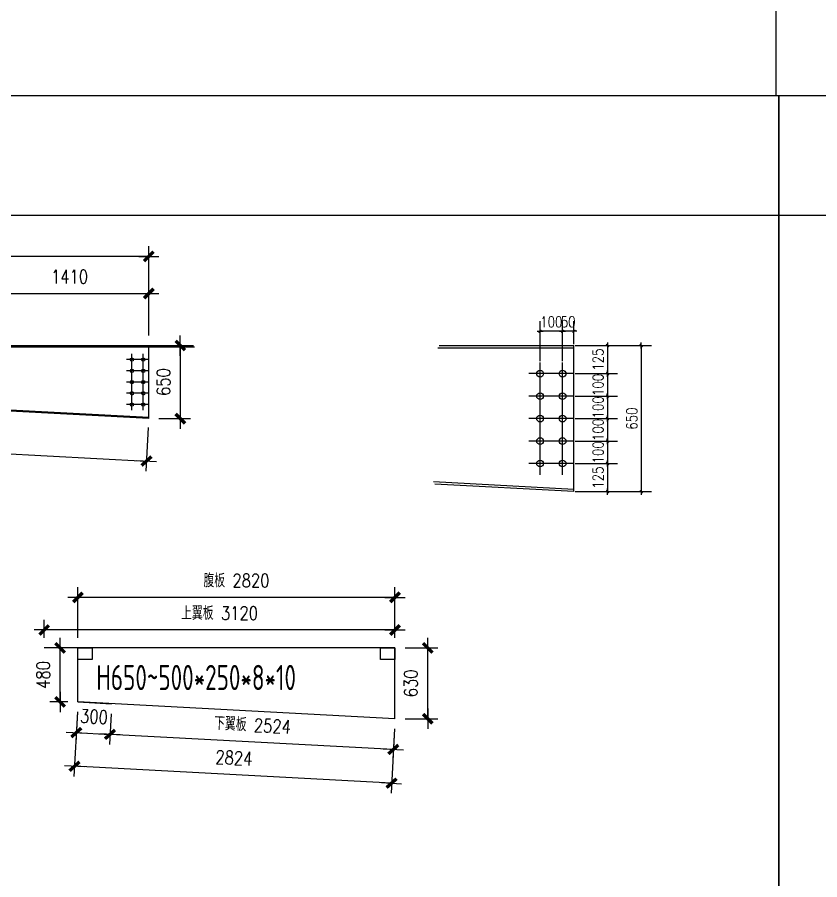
# Model space of a CAD drawing. Header units: millimetres. Extents: x 2287919 to 2522484, y -1845182 to -1736911.
# Drawn here: x 2497890 to 2505028, y -1806227 to -1798552 of the extents above; entities that cross this region are included whole.
import ezdxf

# ---------------------------------------------------------------- set-up
doc = ezdxf.new("R2010")
doc.units = ezdxf.units.MM
doc.header["$LTSCALE"] = 1000
doc.header["$PDMODE"] = 34
doc.styles.add('DIM_FONT', font='simplex.shx', dxfattribs={"width": 0.8, "bigfont": 'hztxt.shx'})
doc.styles.add('TSSD_Label', font='Tssdeng.shx', dxfattribs={"width": 0.7, "bigfont": 'hztxt.shx'})
doc.dimstyles.new('WGH(1)', dxfattribs={"dimscale": 1.2, "dimtxt": 100, "dimasz": 0.5, "dimexe": 75, "dimexo": 75, "dimgap": 75, "dimtad": 1, "dimdec": 0, "dimzin": 0, "dimdsep": 46, "dimtxsty": 'DIM_FONT', "dimblk1": '_DIMX', "dimblk2": '_DIMX', "dimsah": 1, "dimcen": 0.09, "dimclrd": 3, "dimclre": 3, "dimclrt": 7, "dimadec": 0, "dimazin": 0, "dimtfac": 1, "dimtdec": 0, "dimtix": 1, "dimtmove": 2, "dimatfit": 3, "dimldrblk": '_DIMX', "dimfxl": 1, "dimtolj": 1, "dimtzin": 0, "dimarcsym": 0})

# ---------------------------------------------------------------- blocks, each defined once
blk = doc.blocks.new('_DIMX')
blk.add_line((-150, 0), (150, 0))
at = {"const_width": 50}
blk.add_lwpolyline([(-70, -70), (70, 70)], dxfattribs=at)
blk = doc.blocks.new('*D1197')
at = {"color": 3, "lineweight": -2}
for p, q in [((2497650, -1801393.5), (2497650, -1800920)), ((2499060, -1801383.5), (2499060, -1800920)), ((2497650.6, -1801010), (2499059.4, -1801010))]:
    blk.add_line(p, q, dxfattribs=at)
at = {"layer": 'Defpoints', "color": 0}
for p in [(2499060, -1801010), (2497650, -1801483.5), (2499060, -1801473.5)]:
    blk.add_point(p, dxfattribs=at)
at = {"color": 3, "lineweight": -2, "xscale": 0.6, "yscale": 0.6, "zscale": 0.6, "rotation": 180}
blk.add_blockref('_DIMX', (2497650, -1801010), dxfattribs=at)
at = {"color": 3, "lineweight": -2, "xscale": 0.6, "yscale": 0.6, "zscale": 0.6}
blk.add_blockref('_DIMX', (2499060, -1801010), dxfattribs=at)
at = {"color": 7, "insert": (2498355, -1800860), "char_height": 120, "attachment_point": 5, "style": 'DIM_FONT'}
blk.add_mtext('\\A1;1410', dxfattribs=at)
blk = doc.blocks.new('*D1198')
at = {"color": 3, "lineweight": -2}
for p, q in [((2488420, -1801383.5), (2488420, -1800590)), ((2499060, -1801383.5), (2499060, -1800590)), ((2499059.4, -1800680), (2488420.6, -1800680))]:
    blk.add_line(p, q, dxfattribs=at)
at = {"layer": 'Defpoints', "color": 0}
for p in [(2488420, -1800680), (2488420, -1801473.5), (2499060, -1801473.5)]:
    blk.add_point(p, dxfattribs=at)
at = {"color": 3, "lineweight": -2, "xscale": 0.6, "yscale": 0.6, "zscale": 0.6, "rotation": 180}
blk.add_blockref('_DIMX', (2488420, -1800680), dxfattribs=at)
at = {"color": 3, "lineweight": -2, "xscale": 0.6, "yscale": 0.6, "zscale": 0.6}
blk.add_blockref('_DIMX', (2499060, -1800680), dxfattribs=at)
at = {"color": 7, "insert": (2493740, -1800530), "char_height": 120, "attachment_point": 5, "style": 'DIM_FONT'}
blk.add_mtext('\\A1;10640', dxfattribs=at)
blk = doc.blocks.new('*D1201')
at = {"color": 3, "lineweight": -2}
for p, q in [((2496235.2, -1802053.4), (2496214.6, -1802440.9)), ((2499055.2, -1802203.4), (2499034.6, -1802590.9)), ((2496220, -1802351.1), (2499038.8, -1802501))]:
    blk.add_line(p, q, dxfattribs=at)
at = {"layer": 'Defpoints', "color": 0}
for p in [(2496240, -1801963.5), (2499060, -1802113.5), (2499039.4, -1802501)]:
    blk.add_point(p, dxfattribs=at)
at = {"color": 3, "lineweight": -2, "xscale": 0.6, "yscale": 0.6, "zscale": 0.6}
for p, rotation in [((2496219.4, -1802351), 176.955221555815), ((2499039.4, -1802501), 356.9552215558149)]:
    blk.add_blockref('_DIMX', p, dxfattribs=dict(at, rotation=rotation))
at = {"color": 7, "insert": (2497637.4, -1802276.2), "char_height": 120, "attachment_point": 5, "rotation": 356.95522, "style": 'DIM_FONT'}
blk.add_mtext('\\A1;2824', dxfattribs=at)
blk = doc.blocks.new('*D1202')
at = {"color": 3, "lineweight": -2}
for p, q in [((2499150, -1801473.5), (2499430, -1801473.5)), ((2499340, -1801474.1), (2499340, -1802122.9)), ((2499150, -1802123.5), (2499430, -1802123.5))]:
    blk.add_line(p, q, dxfattribs=at)
at = {"layer": 'Defpoints', "color": 0}
for p in [(2499060, -1801473.5), (2499060, -1802123.5), (2499340, -1802123.5)]:
    blk.add_point(p, dxfattribs=at)
at = {"color": 3, "lineweight": -2, "xscale": 0.6, "yscale": 0.6, "zscale": 0.6}
for p, rotation in [((2499340, -1801473.5), 90), ((2499340, -1802123.5), 270)]:
    blk.add_blockref('_DIMX', p, dxfattribs=dict(at, rotation=rotation))
at = {"color": 7, "insert": (2499190, -1801798.5), "char_height": 120, "attachment_point": 5, "rotation": 90, "style": 'DIM_FONT'}
blk.add_mtext('\\A1;650', dxfattribs=at)
blk = doc.blocks.new('*D1216')
at = {"color": 3, "lineweight": -2}
for p, q in [((2501339.4, -1804164.6), (2501630.6, -1804164.6)), ((2501540.6, -1804794), (2501540.6, -1804165.2)), ((2501339.4, -1804794.6), (2501630.6, -1804794.6))]:
    blk.add_line(p, q, dxfattribs=at)
at = {"layer": 'Defpoints', "color": 0}
for p in [(2501249.4, -1804164.6), (2501540.6, -1804164.6), (2501249.4, -1804794.6)]:
    blk.add_point(p, dxfattribs=at)
at = {"color": 3, "lineweight": -2, "xscale": 0.6, "yscale": 0.6, "zscale": 0.6}
for p, rotation in [((2501540.6, -1804164.6), 90), ((2501540.6, -1804794.6), 270)]:
    blk.add_blockref('_DIMX', p, dxfattribs=dict(at, rotation=rotation))
at = {"color": 7, "insert": (2501390.6, -1804479.6), "char_height": 120, "attachment_point": 5, "rotation": 90, "style": 'DIM_FONT'}
blk.add_mtext('\\A1;630', dxfattribs=at)
blk = doc.blocks.new('*D1217')
at = {"color": 3, "lineweight": -2}
for p, q in [((2498429.4, -1804074.6), (2498429.4, -1803624.6)), ((2501249.4, -1804074.6), (2501249.4, -1803624.6)), ((2501248.8, -1803714.6), (2498430, -1803714.6))]:
    blk.add_line(p, q, dxfattribs=at)
at = {"layer": 'Defpoints', "color": 0}
for p in [(2498429.4, -1803714.6), (2498429.4, -1804164.6), (2501249.4, -1804164.6)]:
    blk.add_point(p, dxfattribs=at)
at = {"color": 3, "lineweight": -2, "xscale": 0.6, "yscale": 0.6, "zscale": 0.6}
for p, rotation in [((2498429.4, -1803714.6), 180.0000000000047), ((2501249.4, -1803714.6), 4.716227408607665e-12)]:
    blk.add_blockref('_DIMX', p, dxfattribs=dict(at, rotation=rotation))
at = {"color": 7, "insert": (2499839.4, -1803564.6), "char_height": 120, "attachment_point": 5, "style": 'DIM_FONT'}
blk.add_mtext('\\A1;腹板 2820', dxfattribs=at)
blk = doc.blocks.new('*D1218')
at = {"color": 3, "lineweight": -2}
for p, q in [((2498724.2, -1804750.4), (2498709.7, -1805023.4)), ((2501244.6, -1804884.4), (2501230.1, -1805157.5)), ((2501234.3, -1805067.6), (2498715.1, -1804933.6))]:
    blk.add_line(p, q, dxfattribs=at)
at = {"layer": 'Defpoints', "color": 0}
for p in [(2498729, -1804660.5), (2501249.4, -1804794.6), (2498714.5, -1804933.5)]:
    blk.add_point(p, dxfattribs=at)
at = {"color": 3, "lineweight": -2, "xscale": 0.6, "yscale": 0.6, "zscale": 0.6}
for p, rotation in [((2498714.5, -1804933.5), 176.9552215558072), ((2501234.9, -1805067.6), 356.9552215558072)]:
    blk.add_blockref('_DIMX', p, dxfattribs=dict(at, rotation=rotation))
at = {"color": 7, "insert": (2499982.7, -1804850.8), "char_height": 120, "attachment_point": 5, "rotation": 356.95522, "style": 'DIM_FONT'}
blk.add_mtext('\\A1;下翼板 2524', dxfattribs=at)
blk = doc.blocks.new('*D1219')
at = {"color": 3, "lineweight": -2}
for p, q in [((2498339.4, -1804164.6), (2498180.6, -1804164.6)), ((2498270.6, -1804644), (2498270.6, -1804165.2)), ((2498339.4, -1804644.6), (2498180.6, -1804644.6))]:
    blk.add_line(p, q, dxfattribs=at)
at = {"layer": 'Defpoints', "color": 0}
for p in [(2498270.6, -1804164.6), (2498429.4, -1804164.6), (2498429.4, -1804644.6)]:
    blk.add_point(p, dxfattribs=at)
at = {"color": 3, "lineweight": -2, "xscale": 0.6, "yscale": 0.6, "zscale": 0.6}
for p, rotation in [((2498270.6, -1804164.6), 90), ((2498270.6, -1804644.6), 270)]:
    blk.add_blockref('_DIMX', p, dxfattribs=dict(at, rotation=rotation))
at = {"color": 7, "insert": (2498120.6, -1804404.6), "char_height": 120, "attachment_point": 5, "rotation": 90, "style": 'DIM_FONT'}
blk.add_mtext('\\A1;480', dxfattribs=at)
blk = doc.blocks.new('*D1208')
at = {"color": 3, "lineweight": -2}
for p, q in [((2498129.4, -1804074.6), (2498129.4, -1803914.6)), ((2501249.4, -1804074.6), (2501249.4, -1803914.6)), ((2501248.8, -1804004.6), (2498130, -1804004.6))]:
    blk.add_line(p, q, dxfattribs=at)
at = {"layer": 'Defpoints', "color": 0}
for p in [(2498129.4, -1804004.6), (2498129.4, -1804164.6), (2501249.4, -1804164.6)]:
    blk.add_point(p, dxfattribs=at)
at = {"color": 3, "lineweight": -2, "xscale": 0.6, "yscale": 0.6, "zscale": 0.6, "rotation": 180}
blk.add_blockref('_DIMX', (2498129.4, -1804004.6), dxfattribs=at)
at = {"color": 3, "lineweight": -2, "xscale": 0.6, "yscale": 0.6, "zscale": 0.6}
blk.add_blockref('_DIMX', (2501249.4, -1804004.6), dxfattribs=at)
at = {"color": 7, "insert": (2499689.4, -1803854.6), "char_height": 120, "attachment_point": 5, "style": 'DIM_FONT'}
blk.add_mtext('\\A1;上翼板 3120', dxfattribs=at)
blk = doc.blocks.new('*D1225')
at = {"color": 3, "lineweight": -2}
for p, q in [((2498424.6, -1804734.4), (2498394.2, -1805307.5)), ((2501244.6, -1804884.4), (2501214.2, -1805457.5)), ((2501218.3, -1805367.6), (2498399.5, -1805217.6))]:
    blk.add_line(p, q, dxfattribs=at)
at = {"layer": 'Defpoints', "color": 0}
for p in [(2498429.4, -1804644.6), (2501249.4, -1804794.6), (2498398.9, -1805217.6)]:
    blk.add_point(p, dxfattribs=at)
at = {"color": 3, "lineweight": -2, "xscale": 0.6, "yscale": 0.6, "zscale": 0.6}
for p, rotation in [((2498398.9, -1805217.6), 176.9552215558065), ((2501218.9, -1805367.6), 356.9552215558065)]:
    blk.add_blockref('_DIMX', p, dxfattribs=dict(at, rotation=rotation))
at = {"color": 7, "insert": (2499816.9, -1805142.8), "char_height": 120, "attachment_point": 5, "rotation": 356.95522, "style": 'DIM_FONT'}
blk.add_mtext('\\A1;2824', dxfattribs=at)
blk = doc.blocks.new('*D1226')
at = {"color": 3, "lineweight": -2}
for p, q in [((2498424.6, -1804734.4), (2498410.1, -1805007.5)), ((2498724.2, -1804750.4), (2498709.7, -1805023.4)), ((2498414.3, -1804917.6), (2498413.7, -1804917.5)), ((2498414.9, -1804917.6), (2498714.5, -1804933.5)), ((2498715.1, -1804933.6), (2498715.7, -1804933.6))]:
    blk.add_line(p, q, dxfattribs=at)
at = {"layer": 'Defpoints', "color": 0}
for p in [(2498429.4, -1804644.6), (2498729, -1804660.5), (2498714.5, -1804933.5)]:
    blk.add_point(p, dxfattribs=at)
at = {"color": 3, "lineweight": -2, "xscale": 0.6, "yscale": 0.6, "zscale": 0.6}
for p, rotation in [((2498414.9, -1804917.6), 356.9552215558013), ((2498714.5, -1804933.5), 176.9552215558013)]:
    blk.add_blockref('_DIMX', p, dxfattribs=dict(at, rotation=rotation))
at = {"color": 7, "insert": (2498572.7, -1804775.8), "char_height": 120, "attachment_point": 5, "rotation": 356.95522, "style": 'DIM_FONT'}
blk.add_mtext('\\A1;300', dxfattribs=at)
blk = doc.blocks.new('*D1262')
at = {"color": 3, "lineweight": -2}
for p, q in [((2502740, -1801611.5), (2502740, -1801256.5)), ((2502840, -1801461.5), (2502840, -1801256.5)), ((2502739.8, -1801346.5), (2502739.6, -1801346.5)), ((2502840, -1801346.5), (2502740, -1801346.5)), ((2502840.2, -1801346.5), (2502840.4, -1801346.5))]:
    blk.add_line(p, q, dxfattribs=at)
at = {"layer": 'Defpoints', "color": 0}
for p in [(2502740, -1801346.5), (2502840, -1801473.5), (2502740, -1801623.5)]:
    blk.add_point(p, dxfattribs=at)
at = {"color": 3, "lineweight": -2, "xscale": 0.18, "yscale": 0.18, "zscale": 0.18}
blk.add_blockref('_DIMX', (2502740, -1801346.5), dxfattribs=at)
at = {"color": 3, "lineweight": -2, "xscale": 0.18, "yscale": 0.18, "zscale": 0.18, "rotation": 180}
blk.add_blockref('_DIMX', (2502840, -1801346.5), dxfattribs=at)
at = {"color": 7, "insert": (2502790, -1801262.5), "char_height": 96, "attachment_point": 5, "style": 'DIM_FONT'}
blk.add_mtext('\\A1;50', dxfattribs=at)
blk = doc.blocks.new('*D1263')
at = {"color": 3, "lineweight": -2}
for p, q in [((2502540, -1801611.5), (2502540, -1801256.5)), ((2502740, -1801611.5), (2502740, -1801256.5)), ((2502539.8, -1801346.5), (2502539.6, -1801346.5)), ((2502740, -1801346.5), (2502540, -1801346.5)), ((2502740.2, -1801346.5), (2502740.4, -1801346.5))]:
    blk.add_line(p, q, dxfattribs=at)
at = {"layer": 'Defpoints', "color": 0}
for p in [(2502540, -1801346.5), (2502540, -1801623.5), (2502740, -1801623.5)]:
    blk.add_point(p, dxfattribs=at)
at = {"color": 3, "lineweight": -2, "xscale": 0.18, "yscale": 0.18, "zscale": 0.18}
blk.add_blockref('_DIMX', (2502540, -1801346.5), dxfattribs=at)
at = {"color": 3, "lineweight": -2, "xscale": 0.18, "yscale": 0.18, "zscale": 0.18, "rotation": 180}
blk.add_blockref('_DIMX', (2502740, -1801346.5), dxfattribs=at)
at = {"color": 7, "insert": (2502640, -1801262.5), "char_height": 96, "attachment_point": 5, "style": 'DIM_FONT'}
blk.add_mtext('\\A1;100', dxfattribs=at)
blk = doc.blocks.new('*D1264')
at = {"color": 3, "lineweight": -2}
for p, q in [((2502852, -1801473.5), (2503230, -1801473.5)), ((2503140, -1801473.3), (2503140, -1801473.1)), ((2503140, -1801473.5), (2503140, -1801723.5)), ((2502852, -1801723.5), (2503230, -1801723.5)), ((2503140, -1801723.7), (2503140, -1801723.9))]:
    blk.add_line(p, q, dxfattribs=at)
at = {"layer": 'Defpoints', "color": 0}
for p in [(2502840, -1801473.5), (2502840, -1801723.5), (2503140, -1801723.5)]:
    blk.add_point(p, dxfattribs=at)
at = {"color": 3, "lineweight": -2, "xscale": 0.18, "yscale": 0.18, "zscale": 0.18}
for p, rotation in [((2503140, -1801473.5), 270), ((2503140, -1801723.5), 90)]:
    blk.add_blockref('_DIMX', p, dxfattribs=dict(at, rotation=rotation))
at = {"color": 7, "insert": (2503056, -1801598.5), "char_height": 96, "attachment_point": 5, "rotation": 90, "style": 'DIM_FONT'}
blk.add_mtext('\\A1;125', dxfattribs=at)
blk = doc.blocks.new('*D1265')
at = {"color": 3, "lineweight": -2}
for p, q in [((2502852, -1801723.5), (2503230, -1801723.5)), ((2503140, -1801723.3), (2503140, -1801723.1)), ((2503140, -1801723.5), (2503140, -1801923.5)), ((2502852, -1801923.5), (2503230, -1801923.5)), ((2503140, -1801923.7), (2503140, -1801923.9))]:
    blk.add_line(p, q, dxfattribs=at)
at = {"layer": 'Defpoints', "color": 0}
for p in [(2502840, -1801723.5), (2502840, -1801923.5), (2503140, -1801923.5)]:
    blk.add_point(p, dxfattribs=at)
at = {"color": 3, "lineweight": -2, "xscale": 0.18, "yscale": 0.18, "zscale": 0.18}
for p, rotation in [((2503140, -1801723.5), 270), ((2503140, -1801923.5), 90)]:
    blk.add_blockref('_DIMX', p, dxfattribs=dict(at, rotation=rotation))
at = {"color": 7, "insert": (2503056, -1801823.5), "char_height": 96, "attachment_point": 5, "rotation": 90, "style": 'DIM_FONT'}
blk.add_mtext('\\A1;100', dxfattribs=at)
blk = doc.blocks.new('*D1266')
at = {"color": 3, "lineweight": -2}
for p, q in [((2502852, -1801923.5), (2503230, -1801923.5)), ((2503140, -1801923.3), (2503140, -1801923.1)), ((2503140, -1801923.5), (2503140, -1802123.5)), ((2502852, -1802123.5), (2503230, -1802123.5)), ((2503140, -1802123.7), (2503140, -1802123.9))]:
    blk.add_line(p, q, dxfattribs=at)
at = {"layer": 'Defpoints', "color": 0}
for p in [(2502840, -1801923.5), (2502840, -1802123.5), (2503140, -1802123.5)]:
    blk.add_point(p, dxfattribs=at)
at = {"color": 3, "lineweight": -2, "xscale": 0.18, "yscale": 0.18, "zscale": 0.18}
for p, rotation in [((2503140, -1801923.5), 270), ((2503140, -1802123.5), 90)]:
    blk.add_blockref('_DIMX', p, dxfattribs=dict(at, rotation=rotation))
at = {"color": 7, "insert": (2503056, -1802023.5), "char_height": 96, "attachment_point": 5, "rotation": 90, "style": 'DIM_FONT'}
blk.add_mtext('\\A1;100', dxfattribs=at)
blk = doc.blocks.new('*D1267')
at = {"color": 3, "lineweight": -2}
for p, q in [((2502852, -1802123.5), (2503230, -1802123.5)), ((2503140, -1802123.3), (2503140, -1802123.1)), ((2503140, -1802123.5), (2503140, -1802323.5)), ((2502852, -1802323.5), (2503230, -1802323.5)), ((2503140, -1802323.7), (2503140, -1802323.9))]:
    blk.add_line(p, q, dxfattribs=at)
at = {"layer": 'Defpoints', "color": 0}
for p in [(2502840, -1802123.5), (2502840, -1802323.5), (2503140, -1802323.5)]:
    blk.add_point(p, dxfattribs=at)
at = {"color": 3, "lineweight": -2, "xscale": 0.18, "yscale": 0.18, "zscale": 0.18}
for p, rotation in [((2503140, -1802123.5), 270), ((2503140, -1802323.5), 90)]:
    blk.add_blockref('_DIMX', p, dxfattribs=dict(at, rotation=rotation))
at = {"color": 7, "insert": (2503056, -1802223.5), "char_height": 96, "attachment_point": 5, "rotation": 90, "style": 'DIM_FONT'}
blk.add_mtext('\\A1;100', dxfattribs=at)
blk = doc.blocks.new('*D1268')
at = {"color": 3, "lineweight": -2}
for p, q in [((2502852, -1802323.5), (2503230, -1802323.5)), ((2503140, -1802323.3), (2503140, -1802323.1)), ((2503140, -1802323.5), (2503140, -1802523.5)), ((2502852, -1802523.5), (2503230, -1802523.5)), ((2503140, -1802523.7), (2503140, -1802523.9))]:
    blk.add_line(p, q, dxfattribs=at)
at = {"layer": 'Defpoints', "color": 0}
for p in [(2502840, -1802323.5), (2502840, -1802523.5), (2503140, -1802523.5)]:
    blk.add_point(p, dxfattribs=at)
at = {"color": 3, "lineweight": -2, "xscale": 0.18, "yscale": 0.18, "zscale": 0.18}
for p, rotation in [((2503140, -1802323.5), 270), ((2503140, -1802523.5), 90)]:
    blk.add_blockref('_DIMX', p, dxfattribs=dict(at, rotation=rotation))
at = {"color": 7, "insert": (2503056, -1802423.5), "char_height": 96, "attachment_point": 5, "rotation": 90, "style": 'DIM_FONT'}
blk.add_mtext('\\A1;100', dxfattribs=at)
blk = doc.blocks.new('*D1269')
at = {"color": 3, "lineweight": -2}
for p, q in [((2502852, -1802523.5), (2503230, -1802523.5)), ((2503140, -1802523.3), (2503140, -1802523.1)), ((2503140, -1802523.5), (2503140, -1802773.5)), ((2502852, -1802773.5), (2503230, -1802773.5)), ((2503140, -1802773.7), (2503140, -1802773.9))]:
    blk.add_line(p, q, dxfattribs=at)
at = {"layer": 'Defpoints', "color": 0}
for p in [(2502840, -1802523.5), (2502840, -1802773.5), (2503140, -1802773.5)]:
    blk.add_point(p, dxfattribs=at)
at = {"color": 3, "lineweight": -2, "xscale": 0.18, "yscale": 0.18, "zscale": 0.18}
for p, rotation in [((2503140, -1802523.5), 270), ((2503140, -1802773.5), 90)]:
    blk.add_blockref('_DIMX', p, dxfattribs=dict(at, rotation=rotation))
at = {"color": 7, "insert": (2503056, -1802648.5), "char_height": 96, "attachment_point": 5, "rotation": 90, "style": 'DIM_FONT'}
blk.add_mtext('\\A1;125', dxfattribs=at)
blk = doc.blocks.new('*D1270')
at = {"color": 3, "lineweight": -2}
for p, q in [((2502852, -1801473.5), (2503530, -1801473.5)), ((2503440, -1801473.7), (2503440, -1802773.3)), ((2502852, -1802773.5), (2503530, -1802773.5))]:
    blk.add_line(p, q, dxfattribs=at)
at = {"layer": 'Defpoints', "color": 0}
for p in [(2502840, -1801473.5), (2502840, -1802773.5), (2503440, -1802773.5)]:
    blk.add_point(p, dxfattribs=at)
at = {"color": 3, "lineweight": -2, "xscale": 0.18, "yscale": 0.18, "zscale": 0.18}
for p, rotation in [((2503440, -1801473.5), 90), ((2503440, -1802773.5), 270)]:
    blk.add_blockref('_DIMX', p, dxfattribs=dict(at, rotation=rotation))
at = {"color": 7, "insert": (2503356, -1802123.5), "char_height": 96, "attachment_point": 5, "rotation": 90, "style": 'DIM_FONT'}
blk.add_mtext('\\A1;650', dxfattribs=at)

msp = doc.modelspace()

# ---------------------------------------------------------------- linework, layer by layer
for p, q in [((2488420, -1801473.5), (2499060, -1801473.5)), ((2488420, -1801483.5), (2499060, -1801483.5)), ((2492200, -1801473.5), (2499458.7, -1801473.5)), ((2492200, -1801483.5), (2499465, -1801483.5)), ((2499060, -1802123.5), (2499060, -1801473.5)), ((2499060, -1802123.5), (2499060, -1801473.5)), ((2501629.9, -1801493.5), (2502840, -1801493.5)), ((2501642.7, -1801473.5), (2502840, -1801473.5)), ((2502840, -1802773.5), (2502840, -1801473.5)), ((2502840, -1802773.5), (2502840, -1801473.5)), ((2499060, -1801598.5), (2498860, -1801598.5)), ((2498910, -1802048.5), (2498910, -1801548.5)), ((2499010, -1802048.5), (2499010, -1801548.5)), ((2502540, -1802623.5), (2502540, -1801623.5)), ((2502740, -1802623.5), (2502740, -1801623.5)), ((2499060, -1801698.5), (2498860, -1801698.5)), ((2502840, -1801723.5), (2502440, -1801723.5)), ((2499060, -1801798.5), (2498860, -1801798.5)), ((2499060, -1801898.5), (2498860, -1801898.5)), ((2502840, -1801923.5), (2502440, -1801923.5)), ((2499060, -1802113.5), (2496240, -1801963.5)), ((2499060, -1802123.5), (2496240, -1801973.5)), ((2499060, -1801998.5), (2498860, -1801998.5)), ((2502840, -1802123.5), (2502440, -1802123.5)), ((2502840, -1802323.5), (2502440, -1802323.5)), ((2502840, -1802523.5), (2502440, -1802523.5)), ((2502840, -1802753.5), (2501591.4, -1802687.1)), ((2502840, -1802773.5), (2501602.7, -1802707.7)), ((2501249.4, -1804164.6), (2498129.4, -1804164.6)), ((2498429.4, -1804644.6), (2498429.4, -1804164.6)), ((2501249.4, -1804794.6), (2501249.4, -1804164.6)), ((2501249.4, -1804794.6), (2498429.4, -1804644.6))]:
    msp.add_line(p, q)
at = {"color": 1}
msp.add_line((2498429.4, -1804644.6), (2498729, -1804660.5), dxfattribs=at)
for points in [[(2449705.5, -1768081.5), (2504637, -1768081.5), (2504637, -1799252), (2449705.5, -1799252)], [(2486843.9, -1800312), (2504663.9, -1800312), (2504663.9, -1799252), (2486843.9, -1799252)], [(2504663.9, -1800312), (2522483.9, -1800312), (2522483.9, -1799252), (2504663.9, -1799252)], [(2486843.9, -1800312), (2504663.9, -1800312), (2504663.9, -1812912), (2486843.9, -1812912)], [(2504663.9, -1800312), (2522483.9, -1800312), (2522483.9, -1812912), (2504663.9, -1812912)], [(2498429.4, -1804164.6), (2498557, -1804164.6), (2498557, -1804268), (2498429.4, -1804268)], [(2501121.8, -1804164.6), (2501249.4, -1804164.6), (2501249.4, -1804268), (2501121.8, -1804268)]]:
    msp.add_lwpolyline(points, close=True)
for centre, radius in [((2498910, -1801598.5), 15), ((2499010, -1801598.5), 15), ((2498910, -1801698.5), 15), ((2499010, -1801698.5), 15), ((2502540, -1801723.5), 30), ((2502740, -1801723.5), 30), ((2498910, -1801798.5), 15), ((2499010, -1801798.5), 15), ((2498910, -1801898.5), 15), ((2499010, -1801898.5), 15), ((2502540, -1801923.5), 30), ((2502740, -1801923.5), 30), ((2498910, -1801998.5), 15), ((2499010, -1801998.5), 15), ((2502540, -1802123.5), 30), ((2502740, -1802123.5), 30), ((2502540, -1802323.5), 30), ((2502740, -1802323.5), 30), ((2502540, -1802523.5), 30), ((2502740, -1802523.5), 30)]:
    msp.add_circle(centre, radius)

# ---------------------------------------------------------------- texts
at = {"color": 0, "style": 'TSSD_Label', "width": 0.7}
msp.add_text('H650~500*250*8*10', height=224.347, dxfattribs=at).set_placement((2498592.8, -1804539.7))

# ---------------------------------------------------------------- dimensions: what is measured, and where the dimension line sits
for p1, p2, distance, picture, middle in [((2499060, -1801473.5), (2488420, -1801473.5), -793.5, '*D1198', (2493740, -1800530)), ((2499060, -1801473.5), (2499060, -1802123.5), 280, '*D1202', (2499190, -1801798.5)), ((2496240, -1801963.5), (2499060, -1802113.5), -388.1, '*D1201', (2497637.4, -1802276.2))]:
    dim = msp.add_aligned_dim(p1=p1, p2=p2, distance=distance, dimstyle='WGH(1)')
    dim.commit()
    dim.dimension.update_dxf_attribs({"geometry": picture, "text_midpoint": middle})
dim = msp.add_linear_dim(base=(2499060, -1801010), p1=(2497650, -1801483.5), p2=(2499060, -1801473.5), dimstyle='WGH(1)')
dim.commit()
dim.dimension.update_dxf_attribs({"geometry": '*D1197', "text_midpoint": (2498355, -1800860)})
at = {"color": 1}
for base, p1, p2, picture, middle in [((2502540, -1801346.5), (2502740, -1801623.5), (2502540, -1801623.5), '*D1263', (2502640, -1801262.5)), ((2502740, -1801346.5), (2502840, -1801473.5), (2502740, -1801623.5), '*D1262', (2502790, -1801262.5))]:
    dim = msp.add_linear_dim(base=base, p1=p1, p2=p2, dimstyle='WGH(1)', override={"dimtxt": 80, "dimasz": 0.15, "dimexo": 10, "dimgap": 30, "dimlfac": 0.5}, dxfattribs=at)
    dim.commit()
    dim.dimension.update_dxf_attribs({"geometry": picture, "text_midpoint": middle})
for base, p1, p2, picture, middle in [((2503140, -1801723.5), (2502840, -1801473.5), (2502840, -1801723.5), '*D1264', (2503056, -1801598.5)), ((2503140, -1801923.5), (2502840, -1801723.5), (2502840, -1801923.5), '*D1265', (2503056, -1801823.5)), ((2503140, -1802123.5), (2502840, -1801923.5), (2502840, -1802123.5), '*D1266', (2503056, -1802023.5)), ((2503140, -1802323.5), (2502840, -1802123.5), (2502840, -1802323.5), '*D1267', (2503056, -1802223.5)), ((2503140, -1802523.5), (2502840, -1802323.5), (2502840, -1802523.5), '*D1268', (2503056, -1802423.5)), ((2503140, -1802773.5), (2502840, -1802523.5), (2502840, -1802773.5), '*D1269', (2503056, -1802648.5))]:
    dim = msp.add_linear_dim(base=base, p1=p1, p2=p2, angle=90, dimstyle='WGH(1)', override={"dimtxt": 80, "dimasz": 0.15, "dimexo": 10, "dimgap": 30, "dimlfac": 0.5}, dxfattribs=at)
    dim.commit()
    dim.dimension.update_dxf_attribs({"geometry": picture, "text_midpoint": middle})
dim = msp.add_aligned_dim(p1=(2502840, -1801473.5), p2=(2502840, -1802773.5), distance=600, dimstyle='WGH(1)', override={"dimtxt": 80, "dimasz": 0.15, "dimexo": 10, "dimgap": 30, "dimlfac": 0.5}, dxfattribs=at)
dim.commit()
dim.dimension.update_dxf_attribs({"geometry": '*D1270', "text_midpoint": (2503356, -1802123.5)})
for p1, p2, distance, text, picture, middle in [((2501249.4, -1804164.6), (2498429.4, -1804164.6), -450, '腹板 2820', '*D1217', (2499839.4, -1803564.6)), ((2501249.4, -1804164.6), (2498129.4, -1804164.6), -160, '上翼板 3120', '*D1208', (2499689.4, -1803854.6)), ((2501249.4, -1804794.6), (2498729, -1804660.5), 273.4, '下翼板 2524', '*D1218', (2499982.7, -1804850.8))]:
    dim = msp.add_aligned_dim(p1=p1, p2=p2, distance=distance, text=text, dimstyle='WGH(1)', dxfattribs=at)
    dim.commit()
    dim.dimension.update_dxf_attribs({"geometry": picture, "text_midpoint": middle})
for p1, p2, distance, picture, middle in [((2498429.4, -1804644.6), (2498429.4, -1804164.6), 158.8, '*D1219', (2498120.6, -1804404.6)), ((2501249.4, -1804794.6), (2501249.4, -1804164.6), -291.2, '*D1216', (2501390.6, -1804479.6)), ((2501249.4, -1804794.6), (2498429.4, -1804644.6), 573.8, '*D1225', (2499816.9, -1805142.8)), ((2498429.4, -1804644.6), (2498729, -1804660.5), -273.4, '*D1226', (2498572.7, -1804775.8))]:
    dim = msp.add_aligned_dim(p1=p1, p2=p2, distance=distance, dimstyle='WGH(1)', dxfattribs=at)
    dim.commit()
    dim.dimension.update_dxf_attribs({"geometry": picture, "text_midpoint": middle})

doc.saveas('drawing.dxf')
